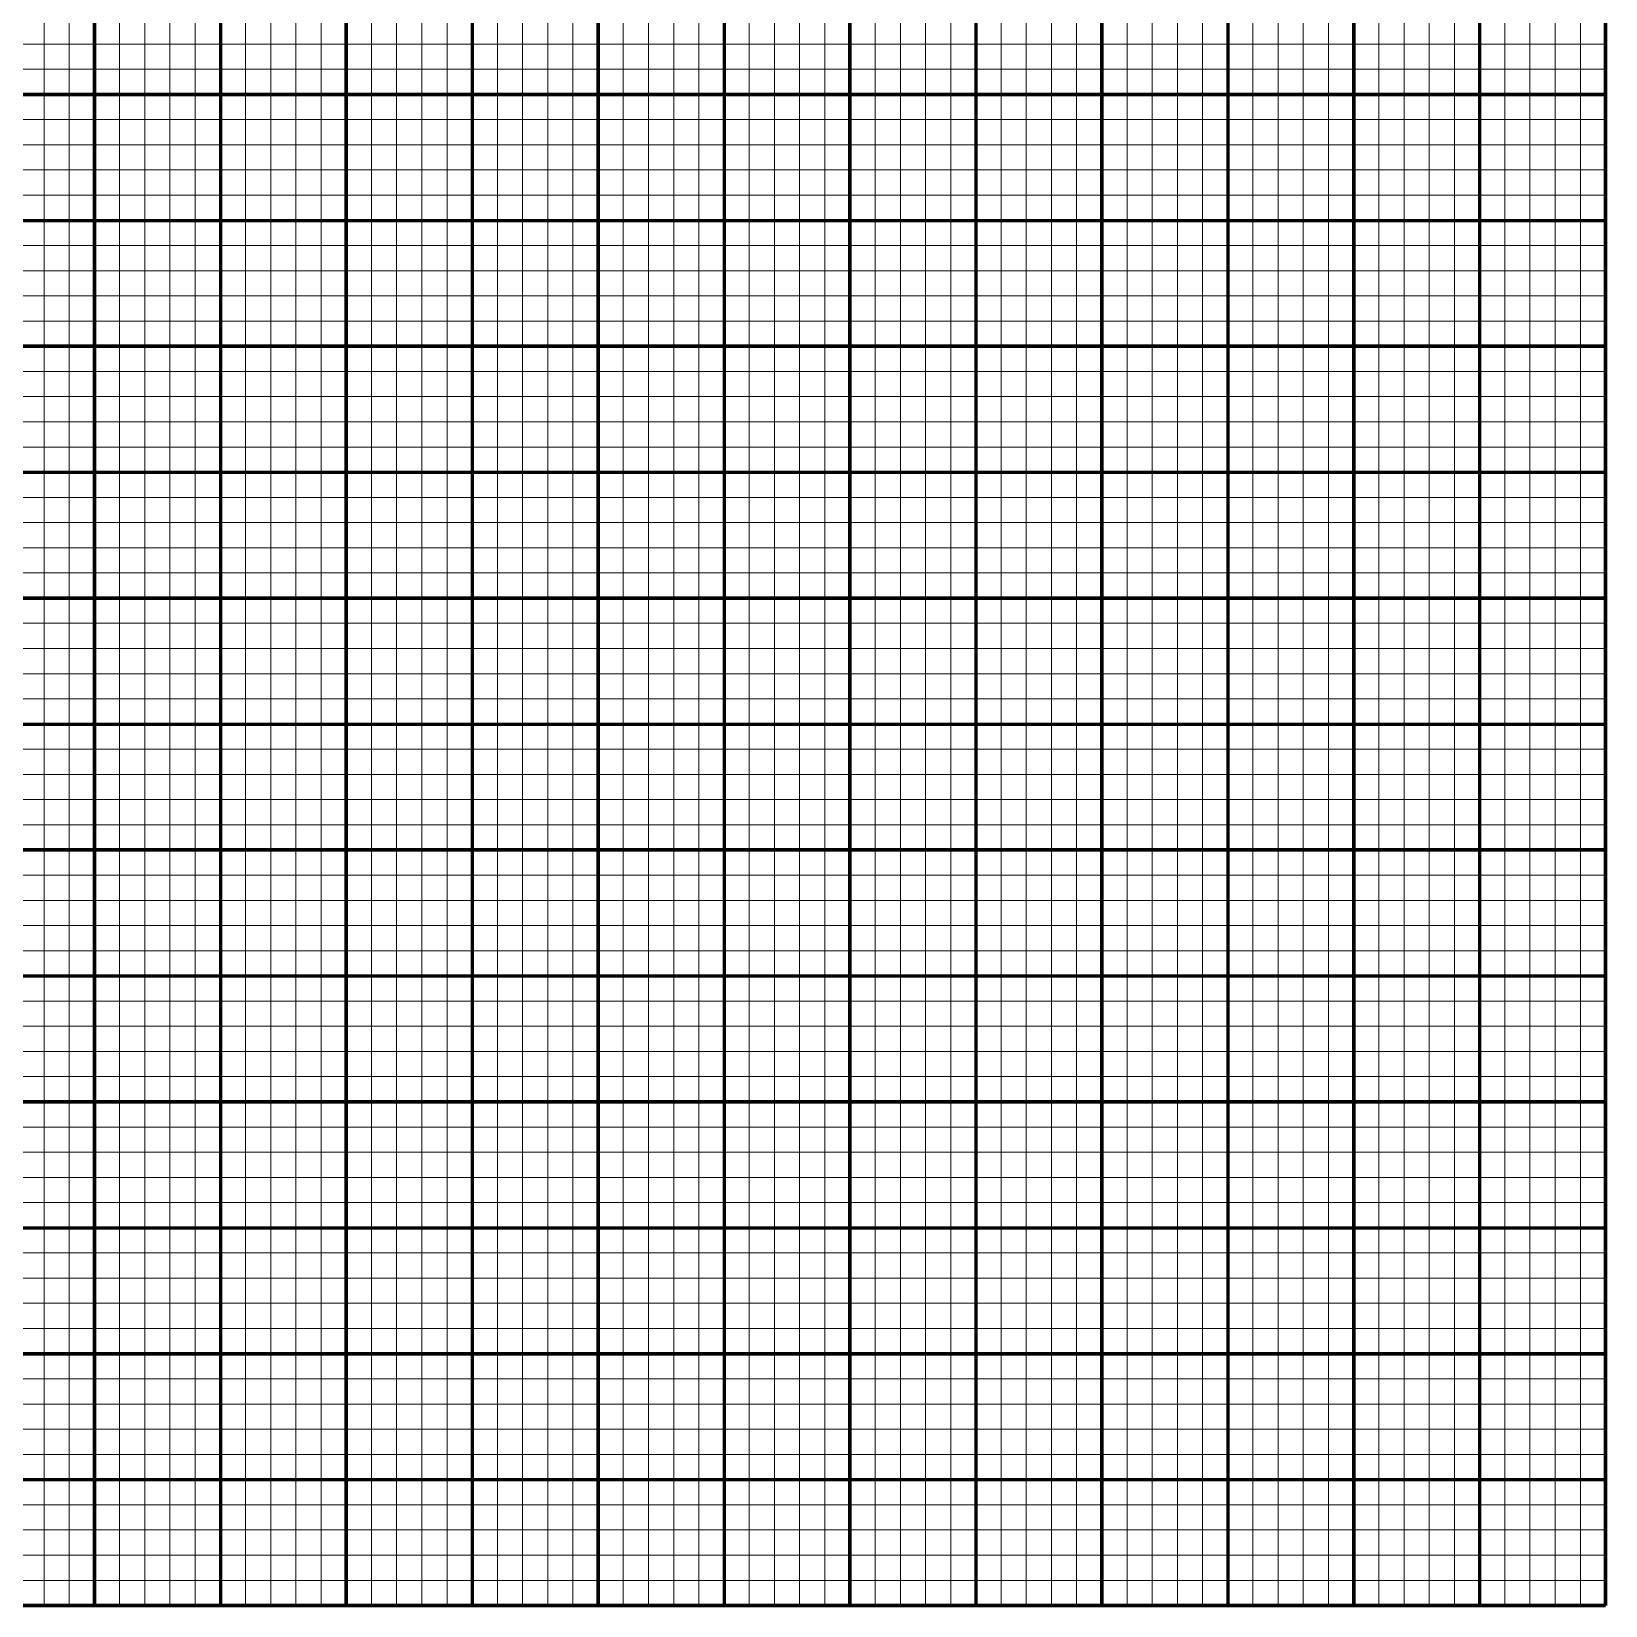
# Model space of a CAD drawing. Header units: millimetres. Extents: x -34 to 216, y -1 to 249.
# Drawn here: x 153.3 to 215.8, y -1.2 to 61.3 of the extents above; entities that cross this region are included whole.
import ezdxf

# ---------------------------------------------------------------- set-up
doc = ezdxf.new("R2010")
doc.units = ezdxf.units.MM
for name, pattern in [('K5LT_BASIC', [0]), ('K5LT_REINFORCED', [0]), ('K5LT_THIN', [0])]:
    doc.linetypes.add(name, pattern=pattern)

msp = doc.modelspace()

# ---------------------------------------------------------------- linework, layer by layer
at = {"color": 7, "linetype": 'K5LT_THIN', "lineweight": 18}
for p, q in [((153.771, 68.803), (153.771, 58.803)), ((154.771, 68.803), (154.771, 58.803)), ((156.771, 68.803), (156.771, 58.803)), ((157.771, 68.803), (157.771, 58.803)), ((158.771, 68.803), (158.771, 58.803)), ((159.771, 68.803), (159.771, 58.803)), ((161.771, 68.803), (161.771, 58.803)), ((162.771, 68.803), (162.771, 58.803)), ((163.771, 68.803), (163.771, 58.803)), ((164.771, 68.803), (164.771, 58.803)), ((166.771, 68.803), (166.771, 58.803)), ((167.771, 68.803), (167.771, 58.803)), ((168.771, 68.803), (168.771, 58.803)), ((169.771, 68.803), (169.771, 58.803)), ((171.771, 68.803), (171.771, 58.803)), ((172.771, 68.803), (172.771, 58.803)), ((173.771, 68.803), (173.771, 58.803)), ((174.771, 68.803), (174.771, 58.803)), ((176.771, 68.803), (176.771, 58.803)), ((177.771, 68.803), (177.771, 58.803)), ((178.771, 68.803), (178.771, 58.803)), ((179.771, 68.803), (179.771, 58.803)), ((181.771, 68.803), (181.771, 58.803)), ((182.771, 68.803), (182.771, 58.803)), ((183.771, 68.803), (183.771, 58.803)), ((184.771, 68.803), (184.771, 58.803)), ((186.771, 68.803), (186.771, 58.803)), ((187.771, 68.803), (187.771, 58.803)), ((188.771, 68.803), (188.771, 58.803)), ((189.771, 68.803), (189.771, 58.803)), ((191.771, 68.803), (191.771, 58.803)), ((192.771, 68.803), (192.771, 58.803)), ((193.771, 68.803), (193.771, 58.803)), ((194.771, 68.803), (194.771, 58.803)), ((196.771, 68.803), (196.771, 58.803)), ((197.771, 68.803), (197.771, 58.803)), ((198.771, 68.803), (198.771, 58.803)), ((199.771, 68.803), (199.771, 58.803)), ((201.771, 68.803), (201.771, 58.803)), ((202.771, 68.803), (202.771, 58.803)), ((203.771, 68.803), (203.771, 58.803)), ((204.771, 68.803), (204.771, 58.803)), ((206.771, 68.803), (206.771, 58.803)), ((207.771, 68.803), (207.771, 58.803)), ((208.771, 68.803), (208.771, 58.803)), ((209.771, 68.803), (209.771, 58.803)), ((211.771, 68.803), (211.771, 58.803)), ((212.771, 68.803), (212.771, 58.803)), ((213.771, 68.803), (213.771, 58.803)), ((214.771, 68.803), (214.771, 58.803)), ((145.771, 60.803), (155.771, 60.803)), ((155.771, 60.803), (165.771, 60.803)), ((165.771, 60.803), (175.771, 60.803)), ((175.771, 60.803), (185.771, 60.803)), ((185.771, 60.803), (195.771, 60.803)), ((195.771, 60.803), (205.771, 60.803)), ((205.771, 60.803), (215.771, 60.803)), ((145.771, 59.803), (155.771, 59.803)), ((155.771, 59.803), (165.771, 59.803)), ((165.771, 59.803), (175.771, 59.803)), ((175.771, 59.803), (185.771, 59.803)), ((185.771, 59.803), (195.771, 59.803)), ((195.771, 59.803), (205.771, 59.803)), ((205.771, 59.803), (215.771, 59.803)), ((153.771, 58.803), (153.771, 48.803)), ((154.771, 58.803), (154.771, 48.803)), ((156.771, 58.803), (156.771, 48.803)), ((157.771, 58.803), (157.771, 48.803)), ((158.771, 58.803), (158.771, 48.803)), ((159.771, 58.803), (159.771, 48.803)), ((161.771, 58.803), (161.771, 48.803)), ((162.771, 58.803), (162.771, 48.803)), ((163.771, 58.803), (163.771, 48.803)), ((164.771, 58.803), (164.771, 48.803)), ((166.771, 58.803), (166.771, 48.803)), ((167.771, 58.803), (167.771, 48.803)), ((168.771, 58.803), (168.771, 48.803)), ((169.771, 58.803), (169.771, 48.803)), ((171.771, 58.803), (171.771, 48.803)), ((172.771, 58.803), (172.771, 48.803)), ((173.771, 58.803), (173.771, 48.803)), ((174.771, 58.803), (174.771, 48.803)), ((176.771, 58.803), (176.771, 48.803)), ((177.771, 58.803), (177.771, 48.803)), ((178.771, 58.803), (178.771, 48.803)), ((179.771, 58.803), (179.771, 48.803)), ((181.771, 58.803), (181.771, 48.803)), ((182.771, 58.803), (182.771, 48.803)), ((183.771, 58.803), (183.771, 48.803)), ((184.771, 58.803), (184.771, 48.803)), ((186.771, 58.803), (186.771, 48.803)), ((187.771, 58.803), (187.771, 48.803)), ((188.771, 58.803), (188.771, 48.803)), ((189.771, 58.803), (189.771, 48.803)), ((191.771, 58.803), (191.771, 48.803)), ((192.771, 58.803), (192.771, 48.803)), ((193.771, 58.803), (193.771, 48.803)), ((194.771, 58.803), (194.771, 48.803)), ((196.771, 58.803), (196.771, 48.803)), ((197.771, 58.803), (197.771, 48.803)), ((198.771, 58.803), (198.771, 48.803)), ((199.771, 58.803), (199.771, 48.803)), ((201.771, 58.803), (201.771, 48.803)), ((202.771, 58.803), (202.771, 48.803)), ((203.771, 58.803), (203.771, 48.803)), ((204.771, 58.803), (204.771, 48.803)), ((206.771, 58.803), (206.771, 48.803)), ((207.771, 58.803), (207.771, 48.803)), ((208.771, 58.803), (208.771, 48.803)), ((209.771, 58.803), (209.771, 48.803)), ((211.771, 58.803), (211.771, 48.803)), ((212.771, 58.803), (212.771, 48.803)), ((213.771, 58.803), (213.771, 48.803)), ((214.771, 58.803), (214.771, 48.803)), ((145.771, 57.803), (155.771, 57.803)), ((155.771, 57.803), (165.771, 57.803)), ((165.771, 57.803), (175.771, 57.803)), ((175.771, 57.803), (185.771, 57.803)), ((185.771, 57.803), (195.771, 57.803)), ((195.771, 57.803), (205.771, 57.803)), ((205.771, 57.803), (215.771, 57.803)), ((145.771, 56.803), (155.771, 56.803)), ((155.771, 56.803), (165.771, 56.803)), ((165.771, 56.803), (175.771, 56.803)), ((175.771, 56.803), (185.771, 56.803)), ((185.771, 56.803), (195.771, 56.803)), ((195.771, 56.803), (205.771, 56.803)), ((205.771, 56.803), (215.771, 56.803)), ((145.771, 55.803), (155.771, 55.803)), ((155.771, 55.803), (165.771, 55.803)), ((165.771, 55.803), (175.771, 55.803)), ((175.771, 55.803), (185.771, 55.803)), ((185.771, 55.803), (195.771, 55.803)), ((195.771, 55.803), (205.771, 55.803)), ((205.771, 55.803), (215.771, 55.803)), ((145.771, 54.803), (155.771, 54.803)), ((155.771, 54.803), (165.771, 54.803)), ((165.771, 54.803), (175.771, 54.803)), ((175.771, 54.803), (185.771, 54.803)), ((185.771, 54.803), (195.771, 54.803)), ((195.771, 54.803), (205.771, 54.803)), ((205.771, 54.803), (215.771, 54.803)), ((145.771, 52.803), (155.771, 52.803)), ((155.771, 52.803), (165.771, 52.803)), ((165.771, 52.803), (175.771, 52.803)), ((175.771, 52.803), (185.771, 52.803)), ((185.771, 52.803), (195.771, 52.803)), ((195.771, 52.803), (205.771, 52.803)), ((205.771, 52.803), (215.771, 52.803)), ((145.771, 51.803), (155.771, 51.803)), ((155.771, 51.803), (165.771, 51.803)), ((165.771, 51.803), (175.771, 51.803)), ((175.771, 51.803), (185.771, 51.803)), ((185.771, 51.803), (195.771, 51.803)), ((195.771, 51.803), (205.771, 51.803)), ((205.771, 51.803), (215.771, 51.803)), ((145.771, 50.803), (155.771, 50.803)), ((155.771, 50.803), (165.771, 50.803)), ((165.771, 50.803), (175.771, 50.803)), ((175.771, 50.803), (185.771, 50.803)), ((185.771, 50.803), (195.771, 50.803)), ((195.771, 50.803), (205.771, 50.803)), ((205.771, 50.803), (215.771, 50.803)), ((145.771, 49.803), (155.771, 49.803)), ((155.771, 49.803), (165.771, 49.803)), ((165.771, 49.803), (175.771, 49.803)), ((175.771, 49.803), (185.771, 49.803)), ((185.771, 49.803), (195.771, 49.803)), ((195.771, 49.803), (205.771, 49.803)), ((205.771, 49.803), (215.771, 49.803)), ((153.771, 48.803), (153.771, 38.803)), ((154.771, 48.803), (154.771, 38.803)), ((156.771, 48.803), (156.771, 38.803)), ((157.771, 48.803), (157.771, 38.803)), ((158.771, 48.803), (158.771, 38.803)), ((159.771, 48.803), (159.771, 38.803)), ((161.771, 48.803), (161.771, 38.803)), ((162.771, 48.803), (162.771, 38.803)), ((163.771, 48.803), (163.771, 38.803)), ((164.771, 48.803), (164.771, 38.803)), ((166.771, 48.803), (166.771, 38.803)), ((167.771, 48.803), (167.771, 38.803)), ((168.771, 48.803), (168.771, 38.803)), ((169.771, 48.803), (169.771, 38.803)), ((171.771, 48.803), (171.771, 38.803)), ((172.771, 48.803), (172.771, 38.803)), ((173.771, 48.803), (173.771, 38.803)), ((174.771, 48.803), (174.771, 38.803)), ((176.771, 48.803), (176.771, 38.803)), ((177.771, 48.803), (177.771, 38.803)), ((178.771, 48.803), (178.771, 38.803)), ((179.771, 48.803), (179.771, 38.803)), ((181.771, 48.803), (181.771, 38.803)), ((182.771, 48.803), (182.771, 38.803)), ((183.771, 48.803), (183.771, 38.803)), ((184.771, 48.803), (184.771, 38.803)), ((186.771, 48.803), (186.771, 38.803)), ((187.771, 48.803), (187.771, 38.803)), ((188.771, 48.803), (188.771, 38.803)), ((189.771, 48.803), (189.771, 38.803)), ((191.771, 48.803), (191.771, 38.803)), ((192.771, 48.803), (192.771, 38.803)), ((193.771, 48.803), (193.771, 38.803)), ((194.771, 48.803), (194.771, 38.803)), ((196.771, 48.803), (196.771, 38.803)), ((197.771, 48.803), (197.771, 38.803)), ((198.771, 48.803), (198.771, 38.803)), ((199.771, 48.803), (199.771, 38.803)), ((201.771, 48.803), (201.771, 38.803)), ((202.771, 48.803), (202.771, 38.803)), ((203.771, 48.803), (203.771, 38.803)), ((204.771, 48.803), (204.771, 38.803)), ((206.771, 48.803), (206.771, 38.803)), ((207.771, 48.803), (207.771, 38.803)), ((208.771, 48.803), (208.771, 38.803)), ((209.771, 48.803), (209.771, 38.803)), ((211.771, 48.803), (211.771, 38.803)), ((212.771, 48.803), (212.771, 38.803)), ((213.771, 48.803), (213.771, 38.803)), ((214.771, 48.803), (214.771, 38.803)), ((145.771, 47.803), (155.771, 47.803)), ((155.771, 47.803), (165.771, 47.803)), ((165.771, 47.803), (175.771, 47.803)), ((175.771, 47.803), (185.771, 47.803)), ((185.771, 47.803), (195.771, 47.803)), ((195.771, 47.803), (205.771, 47.803)), ((205.771, 47.803), (215.771, 47.803)), ((145.771, 46.803), (155.771, 46.803)), ((155.771, 46.803), (165.771, 46.803)), ((165.771, 46.803), (175.771, 46.803)), ((175.771, 46.803), (185.771, 46.803)), ((185.771, 46.803), (195.771, 46.803)), ((195.771, 46.803), (205.771, 46.803)), ((205.771, 46.803), (215.771, 46.803)), ((145.771, 45.803), (155.771, 45.803)), ((155.771, 45.803), (165.771, 45.803)), ((165.771, 45.803), (175.771, 45.803)), ((175.771, 45.803), (185.771, 45.803)), ((185.771, 45.803), (195.771, 45.803)), ((195.771, 45.803), (205.771, 45.803)), ((205.771, 45.803), (215.771, 45.803)), ((145.771, 44.803), (155.771, 44.803)), ((155.771, 44.803), (165.771, 44.803)), ((165.771, 44.803), (175.771, 44.803)), ((175.771, 44.803), (185.771, 44.803)), ((185.771, 44.803), (195.771, 44.803)), ((195.771, 44.803), (205.771, 44.803)), ((205.771, 44.803), (215.771, 44.803)), ((145.771, 42.803), (155.771, 42.803)), ((155.771, 42.803), (165.771, 42.803)), ((165.771, 42.803), (175.771, 42.803)), ((175.771, 42.803), (185.771, 42.803)), ((185.771, 42.803), (195.771, 42.803)), ((195.771, 42.803), (205.771, 42.803)), ((205.771, 42.803), (215.771, 42.803)), ((145.771, 41.803), (155.771, 41.803)), ((155.771, 41.803), (165.771, 41.803)), ((165.771, 41.803), (175.771, 41.803)), ((175.771, 41.803), (185.771, 41.803)), ((185.771, 41.803), (195.771, 41.803)), ((195.771, 41.803), (205.771, 41.803)), ((205.771, 41.803), (215.771, 41.803)), ((145.771, 40.803), (155.771, 40.803)), ((155.771, 40.803), (165.771, 40.803)), ((165.771, 40.803), (175.771, 40.803)), ((175.771, 40.803), (185.771, 40.803)), ((185.771, 40.803), (195.771, 40.803)), ((195.771, 40.803), (205.771, 40.803)), ((205.771, 40.803), (215.771, 40.803)), ((145.771, 39.803), (155.771, 39.803)), ((155.771, 39.803), (165.771, 39.803)), ((165.771, 39.803), (175.771, 39.803)), ((175.771, 39.803), (185.771, 39.803)), ((185.771, 39.803), (195.771, 39.803)), ((195.771, 39.803), (205.771, 39.803)), ((205.771, 39.803), (215.771, 39.803)), ((153.771, 38.803), (153.771, 28.803)), ((154.771, 38.803), (154.771, 28.803)), ((156.771, 38.803), (156.771, 28.803)), ((157.771, 38.803), (157.771, 28.803)), ((158.771, 38.803), (158.771, 28.803)), ((159.771, 38.803), (159.771, 28.803)), ((161.771, 38.803), (161.771, 28.803)), ((162.771, 38.803), (162.771, 28.803)), ((163.771, 38.803), (163.771, 28.803)), ((164.771, 38.803), (164.771, 28.803)), ((166.771, 38.803), (166.771, 28.803)), ((167.771, 38.803), (167.771, 28.803)), ((168.771, 38.803), (168.771, 28.803)), ((169.771, 38.803), (169.771, 28.803)), ((171.771, 38.803), (171.771, 28.803)), ((172.771, 38.803), (172.771, 28.803)), ((173.771, 38.803), (173.771, 28.803)), ((174.771, 38.803), (174.771, 28.803)), ((176.771, 38.803), (176.771, 28.803)), ((177.771, 38.803), (177.771, 28.803)), ((178.771, 38.803), (178.771, 28.803)), ((179.771, 38.803), (179.771, 28.803)), ((181.771, 38.803), (181.771, 28.803)), ((182.771, 38.803), (182.771, 28.803)), ((183.771, 38.803), (183.771, 28.803)), ((184.771, 38.803), (184.771, 28.803)), ((186.771, 38.803), (186.771, 28.803)), ((187.771, 38.803), (187.771, 28.803)), ((188.771, 38.803), (188.771, 28.803)), ((189.771, 38.803), (189.771, 28.803)), ((191.771, 38.803), (191.771, 28.803)), ((192.771, 38.803), (192.771, 28.803)), ((193.771, 38.803), (193.771, 28.803)), ((194.771, 38.803), (194.771, 28.803)), ((196.771, 38.803), (196.771, 28.803)), ((197.771, 38.803), (197.771, 28.803)), ((198.771, 38.803), (198.771, 28.803)), ((199.771, 38.803), (199.771, 28.803)), ((201.771, 38.803), (201.771, 28.803)), ((202.771, 38.803), (202.771, 28.803)), ((203.771, 38.803), (203.771, 28.803)), ((204.771, 38.803), (204.771, 28.803)), ((206.771, 38.803), (206.771, 28.803)), ((207.771, 38.803), (207.771, 28.803)), ((208.771, 38.803), (208.771, 28.803)), ((209.771, 38.803), (209.771, 28.803)), ((211.771, 38.803), (211.771, 28.803)), ((212.771, 38.803), (212.771, 28.803)), ((213.771, 38.803), (213.771, 28.803)), ((214.771, 38.803), (214.771, 28.803)), ((145.771, 37.803), (155.771, 37.803)), ((155.771, 37.803), (165.771, 37.803)), ((165.771, 37.803), (175.771, 37.803)), ((175.771, 37.803), (185.771, 37.803)), ((185.771, 37.803), (195.771, 37.803)), ((195.771, 37.803), (205.771, 37.803)), ((205.771, 37.803), (215.771, 37.803)), ((145.771, 36.803), (155.771, 36.803)), ((155.771, 36.803), (165.771, 36.803)), ((165.771, 36.803), (175.771, 36.803)), ((175.771, 36.803), (185.771, 36.803)), ((185.771, 36.803), (195.771, 36.803)), ((195.771, 36.803), (205.771, 36.803)), ((205.771, 36.803), (215.771, 36.803)), ((145.771, 35.803), (155.771, 35.803)), ((155.771, 35.803), (165.771, 35.803)), ((165.771, 35.803), (175.771, 35.803)), ((175.771, 35.803), (185.771, 35.803)), ((185.771, 35.803), (195.771, 35.803)), ((195.771, 35.803), (205.771, 35.803)), ((205.771, 35.803), (215.771, 35.803)), ((145.771, 34.803), (155.771, 34.803)), ((155.771, 34.803), (165.771, 34.803)), ((165.771, 34.803), (175.771, 34.803)), ((175.771, 34.803), (185.771, 34.803)), ((185.771, 34.803), (195.771, 34.803)), ((195.771, 34.803), (205.771, 34.803)), ((205.771, 34.803), (215.771, 34.803)), ((145.771, 32.803), (155.771, 32.803)), ((155.771, 32.803), (165.771, 32.803)), ((165.771, 32.803), (175.771, 32.803)), ((175.771, 32.803), (185.771, 32.803)), ((185.771, 32.803), (195.771, 32.803)), ((195.771, 32.803), (205.771, 32.803)), ((205.771, 32.803), (215.771, 32.803)), ((145.771, 31.803), (155.771, 31.803)), ((155.771, 31.803), (165.771, 31.803)), ((165.771, 31.803), (175.771, 31.803)), ((175.771, 31.803), (185.771, 31.803)), ((185.771, 31.803), (195.771, 31.803)), ((195.771, 31.803), (205.771, 31.803)), ((205.771, 31.803), (215.771, 31.803)), ((145.771, 30.803), (155.771, 30.803)), ((155.771, 30.803), (165.771, 30.803)), ((165.771, 30.803), (175.771, 30.803)), ((175.771, 30.803), (185.771, 30.803)), ((185.771, 30.803), (195.771, 30.803)), ((195.771, 30.803), (205.771, 30.803)), ((205.771, 30.803), (215.771, 30.803)), ((145.771, 29.803), (155.771, 29.803)), ((155.771, 29.803), (165.771, 29.803)), ((165.771, 29.803), (175.771, 29.803)), ((175.771, 29.803), (185.771, 29.803)), ((185.771, 29.803), (195.771, 29.803)), ((195.771, 29.803), (205.771, 29.803)), ((205.771, 29.803), (215.771, 29.803)), ((153.771, 28.803), (153.771, 18.803)), ((154.771, 28.803), (154.771, 18.803)), ((156.771, 28.803), (156.771, 18.803)), ((157.771, 28.803), (157.771, 18.803)), ((158.771, 28.803), (158.771, 18.803)), ((159.771, 28.803), (159.771, 18.803)), ((161.771, 28.803), (161.771, 18.803)), ((162.771, 28.803), (162.771, 18.803)), ((163.771, 28.803), (163.771, 18.803)), ((164.771, 28.803), (164.771, 18.803)), ((166.771, 28.803), (166.771, 18.803)), ((167.771, 28.803), (167.771, 18.803)), ((168.771, 28.803), (168.771, 18.803)), ((169.771, 28.803), (169.771, 18.803)), ((171.771, 28.803), (171.771, 18.803)), ((172.771, 28.803), (172.771, 18.803)), ((173.771, 28.803), (173.771, 18.803)), ((174.771, 28.803), (174.771, 18.803)), ((176.771, 28.803), (176.771, 18.803)), ((177.771, 28.803), (177.771, 18.803)), ((178.771, 28.803), (178.771, 18.803)), ((179.771, 28.803), (179.771, 18.803)), ((181.771, 28.803), (181.771, 18.803)), ((182.771, 28.803), (182.771, 18.803)), ((183.771, 28.803), (183.771, 18.803)), ((184.771, 28.803), (184.771, 18.803)), ((186.771, 28.803), (186.771, 18.803)), ((187.771, 28.803), (187.771, 18.803)), ((188.771, 28.803), (188.771, 18.803)), ((189.771, 28.803), (189.771, 18.803)), ((191.771, 28.803), (191.771, 18.803)), ((192.771, 28.803), (192.771, 18.803)), ((193.771, 28.803), (193.771, 18.803)), ((194.771, 28.803), (194.771, 18.803)), ((196.771, 28.803), (196.771, 18.803)), ((197.771, 28.803), (197.771, 18.803)), ((198.771, 28.803), (198.771, 18.803)), ((199.771, 28.803), (199.771, 18.803)), ((201.771, 28.803), (201.771, 18.803)), ((202.771, 28.803), (202.771, 18.803)), ((203.771, 28.803), (203.771, 18.803)), ((204.771, 28.803), (204.771, 18.803)), ((206.771, 28.803), (206.771, 18.803)), ((207.771, 28.803), (207.771, 18.803)), ((208.771, 28.803), (208.771, 18.803)), ((209.771, 28.803), (209.771, 18.803)), ((211.771, 28.803), (211.771, 18.803)), ((212.771, 28.803), (212.771, 18.803)), ((213.771, 28.803), (213.771, 18.803)), ((214.771, 28.803), (214.771, 18.803)), ((145.771, 27.803), (155.771, 27.803)), ((155.771, 27.803), (165.771, 27.803)), ((165.771, 27.803), (175.771, 27.803)), ((175.771, 27.803), (185.771, 27.803)), ((185.771, 27.803), (195.771, 27.803)), ((195.771, 27.803), (205.771, 27.803)), ((205.771, 27.803), (215.771, 27.803)), ((145.771, 26.803), (155.771, 26.803)), ((155.771, 26.803), (165.771, 26.803)), ((165.771, 26.803), (175.771, 26.803)), ((175.771, 26.803), (185.771, 26.803)), ((185.771, 26.803), (195.771, 26.803)), ((195.771, 26.803), (205.771, 26.803)), ((205.771, 26.803), (215.771, 26.803)), ((145.771, 25.803), (155.771, 25.803)), ((155.771, 25.803), (165.771, 25.803)), ((165.771, 25.803), (175.771, 25.803)), ((175.771, 25.803), (185.771, 25.803)), ((185.771, 25.803), (195.771, 25.803)), ((195.771, 25.803), (205.771, 25.803)), ((205.771, 25.803), (215.771, 25.803)), ((145.771, 24.803), (155.771, 24.803)), ((155.771, 24.803), (165.771, 24.803)), ((165.771, 24.803), (175.771, 24.803)), ((175.771, 24.803), (185.771, 24.803)), ((185.771, 24.803), (195.771, 24.803)), ((195.771, 24.803), (205.771, 24.803)), ((205.771, 24.803), (215.771, 24.803)), ((145.771, 22.803), (155.771, 22.803)), ((155.771, 22.803), (165.771, 22.803)), ((165.771, 22.803), (175.771, 22.803)), ((175.771, 22.803), (185.771, 22.803)), ((185.771, 22.803), (195.771, 22.803)), ((195.771, 22.803), (205.771, 22.803)), ((205.771, 22.803), (215.771, 22.803)), ((145.771, 21.803), (155.771, 21.803)), ((155.771, 21.803), (165.771, 21.803)), ((165.771, 21.803), (175.771, 21.803)), ((175.771, 21.803), (185.771, 21.803)), ((185.771, 21.803), (195.771, 21.803)), ((195.771, 21.803), (205.771, 21.803)), ((205.771, 21.803), (215.771, 21.803)), ((145.771, 20.803), (155.771, 20.803)), ((155.771, 20.803), (165.771, 20.803)), ((165.771, 20.803), (175.771, 20.803)), ((175.771, 20.803), (185.771, 20.803)), ((185.771, 20.803), (195.771, 20.803)), ((195.771, 20.803), (205.771, 20.803)), ((205.771, 20.803), (215.771, 20.803)), ((145.771, 19.803), (155.771, 19.803)), ((155.771, 19.803), (165.771, 19.803)), ((165.771, 19.803), (175.771, 19.803)), ((175.771, 19.803), (185.771, 19.803)), ((185.771, 19.803), (195.771, 19.803)), ((195.771, 19.803), (205.771, 19.803)), ((205.771, 19.803), (215.771, 19.803)), ((153.771, 18.803), (153.771, 8.803)), ((154.771, 18.803), (154.771, 8.803)), ((156.771, 18.803), (156.771, 8.803)), ((157.771, 18.803), (157.771, 8.803)), ((158.771, 18.803), (158.771, 8.803)), ((159.771, 18.803), (159.771, 8.803)), ((161.771, 18.803), (161.771, 8.803)), ((162.771, 18.803), (162.771, 8.803)), ((163.771, 18.803), (163.771, 8.803)), ((164.771, 18.803), (164.771, 8.803)), ((166.771, 18.803), (166.771, 8.803)), ((167.771, 18.803), (167.771, 8.803)), ((168.771, 18.803), (168.771, 8.803)), ((169.771, 18.803), (169.771, 8.803)), ((171.771, 18.803), (171.771, 8.803)), ((172.771, 18.803), (172.771, 8.803)), ((173.771, 18.803), (173.771, 8.803)), ((174.771, 18.803), (174.771, 8.803)), ((176.771, 18.803), (176.771, 8.803)), ((177.771, 18.803), (177.771, 8.803)), ((178.771, 18.803), (178.771, 8.803)), ((179.771, 18.803), (179.771, 8.803)), ((181.771, 18.803), (181.771, 8.803)), ((182.771, 18.803), (182.771, 8.803)), ((183.771, 18.803), (183.771, 8.803)), ((184.771, 18.803), (184.771, 8.803)), ((186.771, 18.803), (186.771, 8.803)), ((187.771, 18.803), (187.771, 8.803)), ((188.771, 18.803), (188.771, 8.803)), ((189.771, 18.803), (189.771, 8.803)), ((191.771, 18.803), (191.771, 8.803)), ((192.771, 18.803), (192.771, 8.803)), ((193.771, 18.803), (193.771, 8.803)), ((194.771, 18.803), (194.771, 8.803)), ((196.771, 18.803), (196.771, 8.803)), ((197.771, 18.803), (197.771, 8.803)), ((198.771, 18.803), (198.771, 8.803)), ((199.771, 18.803), (199.771, 8.803)), ((201.771, 18.803), (201.771, 8.803)), ((202.771, 18.803), (202.771, 8.803)), ((203.771, 18.803), (203.771, 8.803)), ((204.771, 18.803), (204.771, 8.803)), ((206.771, 18.803), (206.771, 8.803)), ((207.771, 18.803), (207.771, 8.803)), ((208.771, 18.803), (208.771, 8.803)), ((209.771, 18.803), (209.771, 8.803)), ((211.771, 18.803), (211.771, 8.803)), ((212.771, 18.803), (212.771, 8.803)), ((213.771, 18.803), (213.771, 8.803)), ((214.771, 18.803), (214.771, 8.803)), ((145.771, 17.803), (155.771, 17.803)), ((155.771, 17.803), (165.771, 17.803)), ((165.771, 17.803), (175.771, 17.803)), ((175.771, 17.803), (185.771, 17.803)), ((185.771, 17.803), (195.771, 17.803)), ((195.771, 17.803), (205.771, 17.803)), ((205.771, 17.803), (215.771, 17.803)), ((145.771, 16.803), (155.771, 16.803)), ((155.771, 16.803), (165.771, 16.803)), ((165.771, 16.803), (175.771, 16.803)), ((175.771, 16.803), (185.771, 16.803)), ((185.771, 16.803), (195.771, 16.803)), ((195.771, 16.803), (205.771, 16.803)), ((205.771, 16.803), (215.771, 16.803)), ((145.771, 15.803), (155.771, 15.803)), ((155.771, 15.803), (165.771, 15.803)), ((165.771, 15.803), (175.771, 15.803)), ((175.771, 15.803), (185.771, 15.803)), ((185.771, 15.803), (195.771, 15.803)), ((195.771, 15.803), (205.771, 15.803)), ((205.771, 15.803), (215.771, 15.803)), ((145.771, 14.803), (155.771, 14.803)), ((155.771, 14.803), (165.771, 14.803)), ((165.771, 14.803), (175.771, 14.803)), ((175.771, 14.803), (185.771, 14.803)), ((185.771, 14.803), (195.771, 14.803)), ((195.771, 14.803), (205.771, 14.803)), ((205.771, 14.803), (215.771, 14.803)), ((145.771, 12.803), (155.771, 12.803)), ((155.771, 12.803), (165.771, 12.803)), ((165.771, 12.803), (175.771, 12.803)), ((175.771, 12.803), (185.771, 12.803)), ((185.771, 12.803), (195.771, 12.803)), ((195.771, 12.803), (205.771, 12.803)), ((205.771, 12.803), (215.771, 12.803)), ((145.771, 11.803), (155.771, 11.803)), ((155.771, 11.803), (165.771, 11.803)), ((165.771, 11.803), (175.771, 11.803)), ((175.771, 11.803), (185.771, 11.803)), ((185.771, 11.803), (195.771, 11.803)), ((195.771, 11.803), (205.771, 11.803)), ((205.771, 11.803), (215.771, 11.803)), ((145.771, 10.803), (155.771, 10.803)), ((155.771, 10.803), (165.771, 10.803)), ((165.771, 10.803), (175.771, 10.803)), ((175.771, 10.803), (185.771, 10.803)), ((185.771, 10.803), (195.771, 10.803)), ((195.771, 10.803), (205.771, 10.803)), ((205.771, 10.803), (215.771, 10.803)), ((145.771, 9.803), (155.771, 9.803)), ((155.771, 9.803), (165.771, 9.803)), ((165.771, 9.803), (175.771, 9.803)), ((175.771, 9.803), (185.771, 9.803)), ((185.771, 9.803), (195.771, 9.803)), ((195.771, 9.803), (205.771, 9.803)), ((205.771, 9.803), (215.771, 9.803)), ((153.771, 8.803), (153.771, -1.197)), ((154.771, 8.803), (154.771, -1.197)), ((156.771, 8.803), (156.771, -1.197)), ((157.771, 8.803), (157.771, -1.197)), ((158.771, 8.803), (158.771, -1.197)), ((159.771, 8.803), (159.771, -1.197)), ((161.771, 8.803), (161.771, -1.197)), ((162.771, 8.803), (162.771, -1.197)), ((163.771, 8.803), (163.771, -1.197)), ((164.771, 8.803), (164.771, -1.197)), ((166.771, 8.803), (166.771, -1.197)), ((167.771, 8.803), (167.771, -1.197)), ((168.771, 8.803), (168.771, -1.197)), ((169.771, 8.803), (169.771, -1.197)), ((171.771, 8.803), (171.771, -1.197)), ((172.771, 8.803), (172.771, -1.197)), ((173.771, 8.803), (173.771, -1.197)), ((174.771, 8.803), (174.771, -1.197)), ((176.771, 8.803), (176.771, -1.197)), ((177.771, 8.803), (177.771, -1.197)), ((178.771, 8.803), (178.771, -1.197)), ((179.771, 8.803), (179.771, -1.197)), ((181.771, 8.803), (181.771, -1.197)), ((182.771, 8.803), (182.771, -1.197)), ((183.771, 8.803), (183.771, -1.197)), ((184.771, 8.803), (184.771, -1.197)), ((186.771, 8.803), (186.771, -1.197)), ((187.771, 8.803), (187.771, -1.197)), ((188.771, 8.803), (188.771, -1.197)), ((189.771, 8.803), (189.771, -1.197)), ((191.771, 8.803), (191.771, -1.197)), ((192.771, 8.803), (192.771, -1.197)), ((193.771, 8.803), (193.771, -1.197)), ((194.771, 8.803), (194.771, -1.197)), ((196.771, 8.803), (196.771, -1.197)), ((197.771, 8.803), (197.771, -1.197)), ((198.771, 8.803), (198.771, -1.197)), ((199.771, 8.803), (199.771, -1.197)), ((201.771, 8.803), (201.771, -1.197)), ((202.771, 8.803), (202.771, -1.197)), ((203.771, 8.803), (203.771, -1.197)), ((204.771, 8.803), (204.771, -1.197)), ((206.771, 8.803), (206.771, -1.197)), ((207.771, 8.803), (207.771, -1.197)), ((208.771, 8.803), (208.771, -1.197)), ((209.771, 8.803), (209.771, -1.197)), ((211.771, 8.803), (211.771, -1.197)), ((212.771, 8.803), (212.771, -1.197)), ((213.771, 8.803), (213.771, -1.197)), ((214.771, 8.803), (214.771, -1.197)), ((145.771, 7.803), (155.771, 7.803)), ((155.771, 7.803), (165.771, 7.803)), ((165.771, 7.803), (175.771, 7.803)), ((175.771, 7.803), (185.771, 7.803)), ((185.771, 7.803), (195.771, 7.803)), ((195.771, 7.803), (205.771, 7.803)), ((205.771, 7.803), (215.771, 7.803)), ((145.771, 6.803), (155.771, 6.803)), ((155.771, 6.803), (165.771, 6.803)), ((165.771, 6.803), (175.771, 6.803)), ((175.771, 6.803), (185.771, 6.803)), ((185.771, 6.803), (195.771, 6.803)), ((195.771, 6.803), (205.771, 6.803)), ((205.771, 6.803), (215.771, 6.803)), ((145.771, 5.803), (155.771, 5.803)), ((155.771, 5.803), (165.771, 5.803)), ((165.771, 5.803), (175.771, 5.803)), ((175.771, 5.803), (185.771, 5.803)), ((185.771, 5.803), (195.771, 5.803)), ((195.771, 5.803), (205.771, 5.803)), ((205.771, 5.803), (215.771, 5.803)), ((145.771, 4.803), (155.771, 4.803)), ((155.771, 4.803), (165.771, 4.803)), ((165.771, 4.803), (175.771, 4.803)), ((175.771, 4.803), (185.771, 4.803)), ((185.771, 4.803), (195.771, 4.803)), ((195.771, 4.803), (205.771, 4.803)), ((205.771, 4.803), (215.771, 4.803)), ((145.771, 2.803), (155.771, 2.803)), ((155.771, 2.803), (165.771, 2.803)), ((165.771, 2.803), (175.771, 2.803)), ((175.771, 2.803), (185.771, 2.803)), ((185.771, 2.803), (195.771, 2.803)), ((195.771, 2.803), (205.771, 2.803)), ((205.771, 2.803), (215.771, 2.803)), ((145.771, 1.803), (155.771, 1.803)), ((155.771, 1.803), (165.771, 1.803)), ((165.771, 1.803), (175.771, 1.803)), ((175.771, 1.803), (185.771, 1.803)), ((185.771, 1.803), (195.771, 1.803)), ((195.771, 1.803), (205.771, 1.803)), ((205.771, 1.803), (215.771, 1.803)), ((145.771, 0.803), (155.771, 0.803)), ((155.771, 0.803), (165.771, 0.803)), ((165.771, 0.803), (175.771, 0.803)), ((175.771, 0.803), (185.771, 0.803)), ((185.771, 0.803), (195.771, 0.803)), ((195.771, 0.803), (205.771, 0.803)), ((205.771, 0.803), (215.771, 0.803)), ((145.771, -0.197), (155.771, -0.197)), ((155.771, -0.197), (165.771, -0.197)), ((165.771, -0.197), (175.771, -0.197)), ((175.771, -0.197), (185.771, -0.197)), ((185.771, -0.197), (195.771, -0.197)), ((195.771, -0.197), (205.771, -0.197)), ((205.771, -0.197), (215.771, -0.197))]:
    msp.add_line(p, q, dxfattribs=at)
at = {"color": 134, "linetype": 'K5LT_REINFORCED', "lineweight": 100, "true_color": 0x009696}
for p, q in [((155.771, 58.803), (155.771, 68.803)), ((155.771, 68.803), (155.771, 58.803)), ((165.771, 58.803), (165.771, 68.803)), ((165.771, 68.803), (165.771, 58.803)), ((175.771, 58.803), (175.771, 68.803)), ((175.771, 68.803), (175.771, 58.803)), ((185.771, 58.803), (185.771, 68.803)), ((185.771, 68.803), (185.771, 58.803)), ((195.771, 58.803), (195.771, 68.803)), ((195.771, 68.803), (195.771, 58.803)), ((205.771, 58.803), (205.771, 68.803)), ((205.771, 68.803), (205.771, 58.803)), ((215.771, 58.803), (215.771, 68.803)), ((145.771, 58.803), (155.771, 58.803)), ((145.771, 58.803), (155.771, 58.803)), ((155.771, 48.803), (155.771, 58.803)), ((155.771, 58.803), (165.771, 58.803)), ((155.771, 58.803), (155.771, 48.803)), ((155.771, 58.803), (165.771, 58.803)), ((165.771, 48.803), (165.771, 58.803)), ((165.771, 58.803), (175.771, 58.803)), ((165.771, 58.803), (165.771, 48.803)), ((165.771, 58.803), (175.771, 58.803)), ((175.771, 48.803), (175.771, 58.803)), ((175.771, 58.803), (185.771, 58.803)), ((175.771, 58.803), (175.771, 48.803)), ((175.771, 58.803), (185.771, 58.803)), ((185.771, 48.803), (185.771, 58.803)), ((185.771, 58.803), (195.771, 58.803)), ((185.771, 58.803), (185.771, 48.803)), ((185.771, 58.803), (195.771, 58.803)), ((195.771, 48.803), (195.771, 58.803)), ((195.771, 58.803), (205.771, 58.803)), ((195.771, 58.803), (195.771, 48.803)), ((195.771, 58.803), (205.771, 58.803)), ((205.771, 48.803), (205.771, 58.803)), ((205.771, 58.803), (215.771, 58.803)), ((205.771, 58.803), (205.771, 48.803)), ((205.771, 58.803), (215.771, 58.803)), ((215.771, 48.803), (215.771, 58.803)), ((145.771, 48.803), (155.771, 48.803)), ((145.771, 48.803), (155.771, 48.803)), ((155.771, 38.803), (155.771, 48.803)), ((155.771, 48.803), (165.771, 48.803)), ((155.771, 48.803), (155.771, 38.803)), ((155.771, 48.803), (165.771, 48.803)), ((165.771, 38.803), (165.771, 48.803)), ((165.771, 48.803), (175.771, 48.803)), ((165.771, 48.803), (165.771, 38.803)), ((165.771, 48.803), (175.771, 48.803)), ((175.771, 38.803), (175.771, 48.803)), ((175.771, 48.803), (185.771, 48.803)), ((175.771, 48.803), (175.771, 38.803)), ((175.771, 48.803), (185.771, 48.803)), ((185.771, 38.803), (185.771, 48.803)), ((185.771, 48.803), (195.771, 48.803)), ((185.771, 48.803), (185.771, 38.803)), ((185.771, 48.803), (195.771, 48.803)), ((195.771, 38.803), (195.771, 48.803)), ((195.771, 48.803), (205.771, 48.803)), ((195.771, 48.803), (195.771, 38.803)), ((195.771, 48.803), (205.771, 48.803)), ((205.771, 38.803), (205.771, 48.803)), ((205.771, 48.803), (215.771, 48.803)), ((205.771, 48.803), (205.771, 38.803)), ((205.771, 48.803), (215.771, 48.803)), ((215.771, 38.803), (215.771, 48.803)), ((145.771, 38.803), (155.771, 38.803)), ((145.771, 38.803), (155.771, 38.803)), ((155.771, 28.803), (155.771, 38.803)), ((155.771, 38.803), (165.771, 38.803)), ((155.771, 38.803), (155.771, 28.803)), ((155.771, 38.803), (165.771, 38.803)), ((165.771, 28.803), (165.771, 38.803)), ((165.771, 38.803), (175.771, 38.803)), ((165.771, 38.803), (165.771, 28.803)), ((165.771, 38.803), (175.771, 38.803)), ((175.771, 28.803), (175.771, 38.803)), ((175.771, 38.803), (185.771, 38.803)), ((175.771, 38.803), (175.771, 28.803)), ((175.771, 38.803), (185.771, 38.803)), ((185.771, 28.803), (185.771, 38.803)), ((185.771, 38.803), (195.771, 38.803)), ((185.771, 38.803), (185.771, 28.803)), ((185.771, 38.803), (195.771, 38.803)), ((195.771, 28.803), (195.771, 38.803)), ((195.771, 38.803), (205.771, 38.803)), ((195.771, 38.803), (195.771, 28.803)), ((195.771, 38.803), (205.771, 38.803)), ((205.771, 28.803), (205.771, 38.803)), ((205.771, 38.803), (215.771, 38.803)), ((205.771, 38.803), (205.771, 28.803)), ((205.771, 38.803), (215.771, 38.803)), ((215.771, 28.803), (215.771, 38.803)), ((145.771, 28.803), (155.771, 28.803)), ((145.771, 28.803), (155.771, 28.803)), ((155.771, 18.803), (155.771, 28.803)), ((155.771, 28.803), (165.771, 28.803)), ((155.771, 28.803), (155.771, 18.803)), ((155.771, 28.803), (165.771, 28.803)), ((165.771, 18.803), (165.771, 28.803)), ((165.771, 28.803), (175.771, 28.803)), ((165.771, 28.803), (165.771, 18.803)), ((165.771, 28.803), (175.771, 28.803)), ((175.771, 18.803), (175.771, 28.803)), ((175.771, 28.803), (185.771, 28.803)), ((175.771, 28.803), (175.771, 18.803)), ((175.771, 28.803), (185.771, 28.803)), ((185.771, 18.803), (185.771, 28.803)), ((185.771, 28.803), (195.771, 28.803)), ((185.771, 28.803), (185.771, 18.803)), ((185.771, 28.803), (195.771, 28.803)), ((195.771, 18.803), (195.771, 28.803)), ((195.771, 28.803), (205.771, 28.803)), ((195.771, 28.803), (195.771, 18.803)), ((195.771, 28.803), (205.771, 28.803)), ((205.771, 18.803), (205.771, 28.803)), ((205.771, 28.803), (215.771, 28.803)), ((205.771, 28.803), (205.771, 18.803)), ((205.771, 28.803), (215.771, 28.803)), ((215.771, 18.803), (215.771, 28.803)), ((145.771, 18.803), (155.771, 18.803)), ((145.771, 18.803), (155.771, 18.803)), ((155.771, 8.803), (155.771, 18.803)), ((155.771, 18.803), (165.771, 18.803)), ((155.771, 18.803), (155.771, 8.803)), ((155.771, 18.803), (165.771, 18.803)), ((165.771, 8.803), (165.771, 18.803)), ((165.771, 18.803), (175.771, 18.803)), ((165.771, 18.803), (165.771, 8.803)), ((165.771, 18.803), (175.771, 18.803)), ((175.771, 8.803), (175.771, 18.803)), ((175.771, 18.803), (185.771, 18.803)), ((175.771, 18.803), (175.771, 8.803)), ((175.771, 18.803), (185.771, 18.803)), ((185.771, 8.803), (185.771, 18.803)), ((185.771, 18.803), (195.771, 18.803)), ((185.771, 18.803), (185.771, 8.803)), ((185.771, 18.803), (195.771, 18.803)), ((195.771, 8.803), (195.771, 18.803)), ((195.771, 18.803), (205.771, 18.803)), ((195.771, 18.803), (195.771, 8.803)), ((195.771, 18.803), (205.771, 18.803)), ((205.771, 8.803), (205.771, 18.803)), ((205.771, 18.803), (215.771, 18.803)), ((205.771, 18.803), (205.771, 8.803)), ((205.771, 18.803), (215.771, 18.803)), ((215.771, 8.803), (215.771, 18.803)), ((145.771, 8.803), (155.771, 8.803)), ((145.771, 8.803), (155.771, 8.803)), ((155.771, -1.197), (155.771, 8.803)), ((155.771, 8.803), (165.771, 8.803)), ((155.771, 8.803), (155.771, -1.197)), ((155.771, 8.803), (165.771, 8.803)), ((165.771, -1.197), (165.771, 8.803)), ((165.771, 8.803), (175.771, 8.803)), ((165.771, 8.803), (165.771, -1.197)), ((165.771, 8.803), (175.771, 8.803)), ((175.771, -1.197), (175.771, 8.803)), ((175.771, 8.803), (185.771, 8.803)), ((175.771, 8.803), (175.771, -1.197)), ((175.771, 8.803), (185.771, 8.803)), ((185.771, -1.197), (185.771, 8.803)), ((185.771, 8.803), (195.771, 8.803)), ((185.771, 8.803), (185.771, -1.197)), ((185.771, 8.803), (195.771, 8.803)), ((195.771, -1.197), (195.771, 8.803)), ((195.771, 8.803), (205.771, 8.803)), ((195.771, 8.803), (195.771, -1.197)), ((195.771, 8.803), (205.771, 8.803)), ((205.771, -1.197), (205.771, 8.803)), ((205.771, 8.803), (215.771, 8.803)), ((205.771, 8.803), (205.771, -1.197)), ((205.771, 8.803), (215.771, 8.803)), ((215.771, -1.197), (215.771, 8.803)), ((145.771, -1.197), (155.771, -1.197)), ((155.771, -1.197), (165.771, -1.197)), ((165.771, -1.197), (175.771, -1.197)), ((175.771, -1.197), (185.771, -1.197)), ((185.771, -1.197), (195.771, -1.197)), ((195.771, -1.197), (205.771, -1.197)), ((205.771, -1.197), (215.771, -1.197))]:
    msp.add_line(p, q, dxfattribs=at)
at = {"color": 150, "linetype": 'K5LT_BASIC', "lineweight": 60, "true_color": 0x0080ff}
for p, q in [((160.771, 68.803), (160.771, 58.803)), ((170.771, 68.803), (170.771, 58.803)), ((180.771, 68.803), (180.771, 58.803)), ((190.771, 68.803), (190.771, 58.803)), ((200.771, 68.803), (200.771, 58.803)), ((210.771, 68.803), (210.771, 58.803)), ((160.771, 58.803), (160.771, 48.803)), ((170.771, 58.803), (170.771, 48.803)), ((180.771, 58.803), (180.771, 48.803)), ((190.771, 58.803), (190.771, 48.803)), ((200.771, 58.803), (200.771, 48.803)), ((210.771, 58.803), (210.771, 48.803)), ((145.771, 53.803), (155.771, 53.803)), ((155.771, 53.803), (165.771, 53.803)), ((165.771, 53.803), (175.771, 53.803)), ((175.771, 53.803), (185.771, 53.803)), ((185.771, 53.803), (195.771, 53.803)), ((195.771, 53.803), (205.771, 53.803)), ((205.771, 53.803), (215.771, 53.803)), ((160.771, 48.803), (160.771, 38.803)), ((170.771, 48.803), (170.771, 38.803)), ((180.771, 48.803), (180.771, 38.803)), ((190.771, 48.803), (190.771, 38.803)), ((200.771, 48.803), (200.771, 38.803)), ((210.771, 48.803), (210.771, 38.803)), ((145.771, 43.803), (155.771, 43.803)), ((155.771, 43.803), (165.771, 43.803)), ((165.771, 43.803), (175.771, 43.803)), ((175.771, 43.803), (185.771, 43.803)), ((185.771, 43.803), (195.771, 43.803)), ((195.771, 43.803), (205.771, 43.803)), ((205.771, 43.803), (215.771, 43.803)), ((160.771, 38.803), (160.771, 28.803)), ((170.771, 38.803), (170.771, 28.803)), ((180.771, 38.803), (180.771, 28.803)), ((190.771, 38.803), (190.771, 28.803)), ((200.771, 38.803), (200.771, 28.803)), ((210.771, 38.803), (210.771, 28.803)), ((145.771, 33.803), (155.771, 33.803)), ((155.771, 33.803), (165.771, 33.803)), ((165.771, 33.803), (175.771, 33.803)), ((175.771, 33.803), (185.771, 33.803)), ((185.771, 33.803), (195.771, 33.803)), ((195.771, 33.803), (205.771, 33.803)), ((205.771, 33.803), (215.771, 33.803)), ((160.771, 28.803), (160.771, 18.803)), ((170.771, 28.803), (170.771, 18.803)), ((180.771, 28.803), (180.771, 18.803)), ((190.771, 28.803), (190.771, 18.803)), ((200.771, 28.803), (200.771, 18.803)), ((210.771, 28.803), (210.771, 18.803)), ((145.771, 23.803), (155.771, 23.803)), ((155.771, 23.803), (165.771, 23.803)), ((165.771, 23.803), (175.771, 23.803)), ((175.771, 23.803), (185.771, 23.803)), ((185.771, 23.803), (195.771, 23.803)), ((195.771, 23.803), (205.771, 23.803)), ((205.771, 23.803), (215.771, 23.803)), ((160.771, 18.803), (160.771, 8.803)), ((170.771, 18.803), (170.771, 8.803)), ((180.771, 18.803), (180.771, 8.803)), ((190.771, 18.803), (190.771, 8.803)), ((200.771, 18.803), (200.771, 8.803)), ((210.771, 18.803), (210.771, 8.803)), ((145.771, 13.803), (155.771, 13.803)), ((155.771, 13.803), (165.771, 13.803)), ((165.771, 13.803), (175.771, 13.803)), ((175.771, 13.803), (185.771, 13.803)), ((185.771, 13.803), (195.771, 13.803)), ((195.771, 13.803), (205.771, 13.803)), ((205.771, 13.803), (215.771, 13.803)), ((160.771, 8.803), (160.771, -1.197)), ((170.771, 8.803), (170.771, -1.197)), ((180.771, 8.803), (180.771, -1.197)), ((190.771, 8.803), (190.771, -1.197)), ((200.771, 8.803), (200.771, -1.197)), ((210.771, 8.803), (210.771, -1.197)), ((145.771, 3.803), (155.771, 3.803)), ((155.771, 3.803), (165.771, 3.803)), ((165.771, 3.803), (175.771, 3.803)), ((175.771, 3.803), (185.771, 3.803)), ((185.771, 3.803), (195.771, 3.803)), ((195.771, 3.803), (205.771, 3.803)), ((205.771, 3.803), (215.771, 3.803))]:
    msp.add_line(p, q, dxfattribs=at)

doc.saveas('drawing.dxf')
